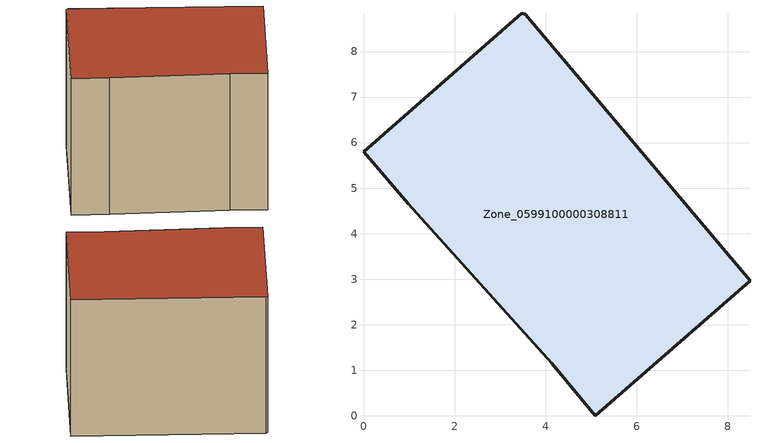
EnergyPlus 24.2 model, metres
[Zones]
Zone_0599100000308811
 floor ground (C_G): 3.48,8.84 3.55,8.82 8.49,2.96 5.09,0 4.13,1.15 0.98,4.66 0,5.8 z0
 wall outside (C_F): 3.55,8.82 3.48,8.84 0,5.8 0.98,4.66 4.13,1.15 5.09,0 8.49,2.96 3.55,8.82 z0:6.6
 roof outside (C_R): 8.49,2.96 3.55,8.82 3.48,8.84 0,5.8 0.98,4.66 4.13,1.15 5.09,0 z6.6
[BUILDING]
Pand.0599100000308811: North Axis=0; Terrain=City; Loads Convergence Tolerance Value=0.04; Temperature Convergence Tolerance Value=0.4; Solar Distribution=FullExterior; Maximum Number of Warmup Days=25; Minimum Number of Warmup Days=1
[Site:Location]
Rotterdam.The.Hague.AP_ZH_NLD Design_Conditions: Latitude=51.96; Longitude=4.45; Time Zone=1; Elevation=-4.5
[SITE:GROUNDTEMPERATURE:BUILDINGSURFACE]
18, 18, 18, 18, 18, 18, 18, 18, 18, 18, 18, 18
[MATERIAL] Thermal Absorptance=0.9; Solar Absorptance=0.7; Visible Absorptance=0.7
Name | Roughness | Thickness | Conductivity | Density | Specific Heat
G.TI.1946 | MediumSmooth | 0.15 | 1 | 540 | 1210
F.TI.1946 | Rough | 0.3 | 0.857143 | 1920 | 840
R.TI.1946 | MediumRough | 0.2 | 0.1 | 1500 | 1000
[CONSTRUCTION]
C_G: G.TI.1946
C_F: F.TI.1946
C_R: R.TI.1946
[ZONE]
Zone_0599100000308811: Type=1; Multiplier=1; Ceiling Height=Autocalculate; Volume=Autocalculate; Floor Area=autocalculate; Part of Total Floor Area=Yes
[ZONEINFILTRATION:DESIGNFLOWRATE]
Infil_Zone_0599100000308811: Zone or ZoneList or Space or SpaceList=Zone_0599100000308811; Schedule=AlwaysOn; Design Flow Rate Calculation Method=Flow/Area; Flow Rate per Floor Area=0.003; Constant Term Coefficient=1; Temperature Term Coefficient=0; Velocity Term Coefficient=0; Velocity Squared Term Coefficient=0
[HVACTEMPLATE:ZONE:IDEALLOADSAIRSYSTEM]
Zone_0599100000308811: Maximum Heating Supply Air Temperature=50; Minimum Cooling Supply Air Temperature=13; Maximum Heating Supply Air Humidity Ratio=0.0156; Minimum Cooling Supply Air Humidity Ratio=0.0077; Heating Limit=NoLimit; Cooling Limit=NoLimit; Dehumidification Control Type=ConstantSensibleHeatRatio; Cooling Sensible Heat Ratio=0.7; Dehumidification Setpoint=60; Humidification Control Type=None; Humidification Setpoint=30; Outdoor Air Method=None; Outdoor Air Flow Rate per Person=0.00944; Outdoor Air Flow Rate per Zone Floor Area=0; Outdoor Air Flow Rate per Zone=0; Demand Controlled Ventilation Type=None; Outdoor Air Economizer Type=NoEconomizer; Heat Recovery Type=None; Sensible Heat Recovery Effectiveness=0.7; Latent Heat Recovery Effectiveness=0.65
[ZONECONTROL:THERMOSTAT]
ThermostatControl_Zone_0599100000308811: Zone or ZoneList=Zone_0599100000308811; Control Type Schedule=DualSetpointControlType; Control 1=Thermostat_Zone_0599100000308811; Temperature Difference Between Cutout And Setpoint=0
[THERMOSTATSETPOINT:DUALSETPOINT]
Thermostat_Zone_0599100000308811: Heating Setpoint Temperature Schedule=HeatingSetpoint_Zone_0599100000308811; Cooling Setpoint Temperature Schedule=CoolingSetpoint_Zone_0599100000308811
[SCHEDULE:COMPACT]
HeatingSetpoint_Zone_0599100000308811: Through: 12/31, For: AllDays, Until: 24:00, 21
CoolingSetpoint_Zone_0599100000308811: Through: 12/31, For: AllDays, Until: 24:00, 24
DualSetpointControlType: Through: 12/31, For: AllDays, Until: 24:00, 4
AlwaysOn: Through: 12/31, For: AllDays, Until: 24:00, 1
